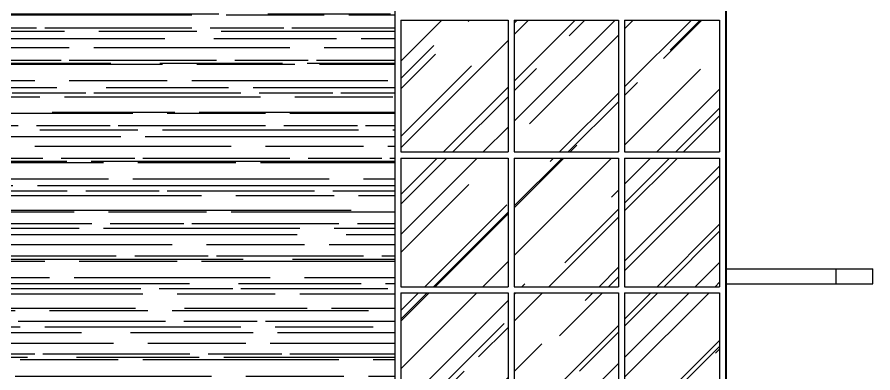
# Model space of a CAD drawing. Extents: x -165 to 197, y 154 to 653.
# Drawn here: x 21.7 to 28.68, y 453.71 to 456.62 of the extents above; entities that cross this region are included whole.
import ezdxf

# ---------------------------------------------------------------- set-up
doc = ezdxf.new("R2010")
doc.units = 0
doc.header["$MEASUREMENT"] = 0
for name, color, linetype, lineweight in [('AIT-PAREDE', 4, 'CONTINUOUS', 30), ('FININHA', 251, 'CONTINUOUS', 25), ('PAREDES', 7, 'CONTINUOUS', 40), ('vista 3', 7, 'CONTINUOUS', 25)]:
    doc.layers.add(name, color=color, linetype=linetype, lineweight=lineweight)

msp = doc.modelspace()

# ---------------------------------------------------------------- hatches: boundary and pattern name
at = {"layer": 'FININHA'}
h = msp.add_hatch(dxfattribs=at)
h.set_pattern_fill('AR-RROOF', color=256, scale=0.2, style=0)
h.set_pattern_definition([(0, (18.54746, 451.64126), (0.44, 0.2), [3, -0.4, 1, -0.2]), (0, (18.81346, 451.74126), (-0.2, 0.266), [0.6, -0.066, 1.2, -0.15]), (0, (18.64746, 451.81126), (1.04, 0.134), [1.6, -0.28, 0.8, -0.2])])
h.paths.add_polyline_path([(24.7828, 457.3613), (18.5475, 457.3613), (18.5475, 451.6413), (24.7828, 451.6413)])
h = msp.add_hatch(dxfattribs=at)
h.set_pattern_fill('AR-RROOF', color=256, scale=0.5, angle=45, style=0)
h.set_pattern_definition([(45, (-10.21893, 1.1846), (0.42426407, 1.13137085), [7.5, -1, 2.5, -0.5]), (45, (-9.9255, 1.8316), (-0.8237794, 0.1166726), [1.5, -0.165, 3, -0.375]), (45, (-10.34268, 1.6619), (1.60159686, 2.0753584), [4, -0.7, 2, -0.5])])
h.paths.add_polyline_path([(26.6578, 455.5163), (27.4328, 455.5163), (27.4328, 456.5913), (26.6578, 456.5913)])
h.paths.add_polyline_path([(26.6078, 456.5913), (25.7578, 456.5913), (25.7578, 455.5163), (26.6078, 455.5163)])
h.paths.add_polyline_path([(25.7078, 456.5913), (24.8328, 456.5913), (24.8328, 455.5163), (25.7078, 455.5163)])
h.paths.add_polyline_path([(25.7078, 455.4663), (24.8328, 455.4663), (24.8328, 454.4163), (25.7078, 454.4163)])
h.paths.add_polyline_path([(25.7578, 454.4163), (26.6078, 454.4163), (26.6078, 455.4663), (25.7578, 455.4663)])
h.paths.add_polyline_path([(26.6578, 454.4163), (27.4328, 454.4163), (27.4328, 455.4663), (26.6578, 455.4663)])
h.paths.add_polyline_path([(26.6578, 453.3163), (27.4328, 453.3163), (27.4328, 454.3663), (26.6578, 454.3663)])
h.paths.add_polyline_path([(25.7578, 454.3663), (25.7578, 453.3163), (26.6078, 453.3163), (26.6078, 454.3663)])
h.paths.add_polyline_path([(25.7078, 454.3663), (24.8328, 454.3663), (24.8328, 453.3163), (25.7078, 453.3163)])
h.paths.add_polyline_path([(25.7078, 453.2663), (24.8328, 453.2663), (24.8328, 452.6427, 0.177715), (24.8964, 452.7592, -0.011429), (24.8953, 452.7526, -0.168713), (24.8328, 452.6427), (24.8328, 452.1913), (25.7078, 452.1913)])
h.paths.add_polyline_path([(26.6578, 452.1913), (27.4328, 452.1913), (27.4328, 453.2663), (26.6578, 453.2663)])
h.paths.add_polyline_path([(26.3868, 452.1913), (26.3868, 452.6913), (26.4368, 452.6913), (26.4368, 452.1913), (26.6078, 452.1913), (26.6078, 453.2663), (25.7578, 453.2663), (25.7578, 452.1913)])

# ---------------------------------------------------------------- linework, layer by layer
at = {"layer": 'AIT-PAREDE'}
for p, q in [((24.7828, 457.3613), (24.7828, 451.6413)), ((27.4828, 454.5613), (28.3831, 454.5613)), ((28.3831, 454.4413), (28.3831, 454.5613)), ((27.4828, 454.4413), (28.3831, 454.4413))]:
    msp.add_line(p, q, dxfattribs=at)
at = {"layer": 'FININHA'}
for p, q in [((24.8328, 456.5913), (24.8328, 455.5163)), ((24.8328, 456.5913), (25.7078, 456.5913)), ((25.7078, 456.5913), (25.7078, 455.5163)), ((25.7578, 456.5913), (25.7578, 455.5163)), ((25.7578, 456.5913), (26.6078, 456.5913)), ((26.6078, 456.5913), (26.6078, 455.5163)), ((26.6578, 456.5913), (26.6578, 455.5163)), ((26.6578, 456.5913), (27.4328, 456.5913)), ((27.4328, 456.5913), (27.4328, 455.5163)), ((24.8328, 455.5163), (25.7078, 455.5163)), ((25.7578, 455.5163), (26.6078, 455.5163)), ((26.6578, 455.5163), (27.4328, 455.5163)), ((24.8328, 455.4663), (24.8328, 454.4163)), ((24.8328, 455.4663), (25.7078, 455.4663)), ((25.7078, 455.4663), (25.7078, 454.4163)), ((25.7578, 455.4663), (25.7578, 454.4163)), ((25.7578, 455.4663), (26.6078, 455.4663)), ((26.6078, 455.4663), (26.6078, 454.4163)), ((26.6578, 455.4663), (26.6578, 454.4163)), ((26.6578, 455.4663), (27.4328, 455.4663)), ((27.4328, 455.4663), (27.4328, 454.4163)), ((24.8328, 454.4163), (25.7078, 454.4163)), ((24.8328, 454.3663), (24.8328, 453.3163)), ((24.8328, 454.3663), (25.7078, 454.3663)), ((25.7078, 454.3663), (25.7078, 453.3163)), ((25.7578, 454.4163), (26.6078, 454.4163)), ((25.7578, 454.3663), (25.7578, 453.3163)), ((25.7578, 454.3663), (26.6078, 454.3663)), ((26.6078, 454.3663), (26.6078, 453.3163)), ((26.6578, 454.4163), (27.4328, 454.4163)), ((26.6578, 454.3663), (26.6578, 453.3163)), ((26.6578, 454.3663), (27.4328, 454.3663)), ((27.4328, 454.3663), (27.4328, 453.3163))]:
    msp.add_line(p, q, dxfattribs=at)
at = {"layer": 'PAREDES'}
msp.add_line((27.4828, 457.3613), (27.4828, 452.6913), dxfattribs=at)
at = {"layer": 'vista 3'}
for p, q in [((28.3831, 454.5613), (28.6831, 454.5613)), ((28.6831, 454.4413), (28.6831, 454.5613)), ((28.3831, 454.4413), (28.6831, 454.4413))]:
    msp.add_line(p, q, dxfattribs=at)

doc.saveas('drawing.dxf')
